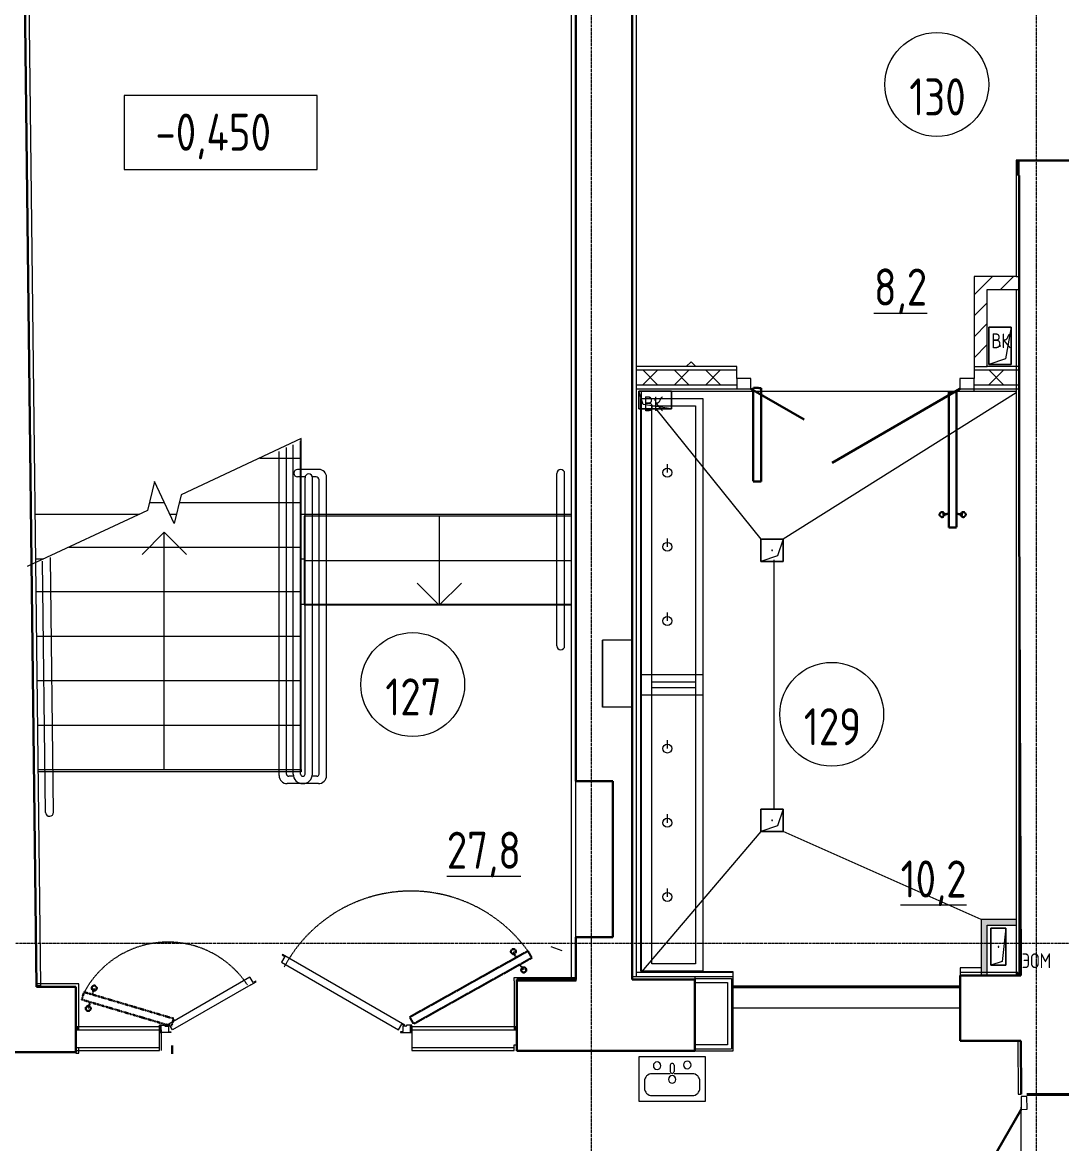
# Model space of a CAD drawing. Header units: millimetres. Extents: x 504091 to 2165846, y 135022 to 442887.
# Drawn here: x 747870 to 754876, y 281928 to 289485 of the extents above; entities that cross this region are included whole.
import ezdxf

# ---------------------------------------------------------------- set-up
doc = ezdxf.new("R2010")
doc.units = ezdxf.units.MM
for name, pattern in [('ADSK_Линия сетки', [25, 20, -2.5, 0, -2.5]), ('ADSK_Штриховая_ш3 п1_5', [4.5, 3, -1.5]), ('осеваяX2', [4, 2.5, -0.5, 0.5, -0.5])]:
    doc.linetypes.add(name, pattern=pattern)
for name, color, linetype, lineweight in [('Аннотация', 7, 'Continuous', 9), ('Двери', 7, 'Continuous', 20), ('Лестницы', 7, 'Continuous', 18), ('Марки помещений', 7, 'Continuous', 20), ('Обобщенные модели', 7, 'Continuous', 18), ('Оси', 165, 'осеваяX2', 13), ('отметки', 7, 'Continuous', 20), ('Перекрытие', 7, 'Continuous', 18), ('Сантехника', 7, 'Continuous', 18), ('Стены внутренние', 7, 'Continuous', 18), ('Стены несущие', 7, 'Continuous', 30), ('Стены отделка', 7, 'Continuous', 30), ('Стены перегородки', 7, 'Continuous', 30), ('Стены штриховка', 7, 'Continuous', 18), ('Стрелки вверх', 7, 'Continuous', 18)]:
    doc.layers.add(name, color=color, linetype=linetype, lineweight=lineweight)
doc.layers.add('Линии', color=7, linetype='Continuous', lineweight=9, true_color=0x00a600)
doc.layers.add('Линии разделители', color=4, linetype='ADSK_Штриховая_ш3 п1_5', lineweight=40, true_color=0x00ffff)
doc.styles.add('ГОСТ 2.304', font='CS_Gost2304.shx')
pattern_1 = [(45, (705858.08, 270333.52), (-70.71068, 70.71068), [])]

# ---------------------------------------------------------------- blocks, each defined once
blk = doc.blocks.new('Дверь-Alumark_двупольная с глухим окном_S70 - 1600х2100 алюм ост Д-26п EIW30-3635188-План 1-го этажа')
at = {"layer": 'Двери', "lineweight": 30}
for p, q in [((-580, 75), (281.7, 572.5)), ((830, 75), (470.6, 282.5))]:
    blk.add_line(p, q, dxfattribs=at)
at = {"layer": 'Двери'}
for p, q in [((-675, 75), (-675, 5)), ((-580, 75), (-675, 75)), ((-675, 5), (-580, 5)), ((-580, 5), (-580, 75)), ((830, 75), (830, 5)), ((925, 75), (830, 75)), ((830, 5), (925, 5)), ((925, 5), (925, 75))]:
    blk.add_line(p, q, dxfattribs=at)
blk = doc.blocks.new('АС_Дверь_Однопольная_Алюминиевая - 1000х2100 алюм ост с мат_плёнкой Д19л-6265749-План 1-го этажа')
at = {"layer": 'Двери'}
for p, q in [((-288, -180), (-375, -180)), ((-375, -180), (-375, -220)), ((-375, -220), (-288, -220)), ((-288, -220), (-288, -180)), ((625, -180), (538, -180)), ((538, -180), (538, -220)), ((538, -220), (625, -220)), ((625, -220), (625, -180))]:
    blk.add_line(p, q, dxfattribs=at)
at = {"layer": 'Двери', "lineweight": 30}
blk.add_line((-288, -220), (427.3, -633), dxfattribs=at)
blk = doc.blocks.new('GM_Отверстие прямоугольное _в плите_ - Отверстие-1433290-План 1-го этажа')
at = {"layer": 'Обобщенные модели'}
for p, q in [((-60, -110), (-60, 110)), ((-60, 110), (60, 110)), ((60, 110), (-60, 110)), ((-60, 110), (-60, -110)), ((-60, -110), (-30, 80)), ((-30, 80), (60, 110)), ((60, 110), (60, -110)), ((60, -110), (60, 110)), ((60, -110), (-60, -110)), ((-60, -110), (60, -110))]:
    blk.add_line(p, q, dxfattribs=at)
for start, end in [(360, 180), (180, 360), (60, 165), (300, 360), (195, 270)]:
    blk.add_arc((0, 0), 2.5, start, end, dxfattribs=at)
blk = doc.blocks.new('ADSK_Умывальник с 3 смесителемями - Умывальник-1755934-План 1-го этажа')
at = {"layer": 'Сантехника'}
for p, q in [((-1000, -420), (-1000, 0)), ((-1000, 0), (1000, 0)), ((1000, 0), (1000, -420)), ((-950, -370), (-950, -75)), ((-950, -75), (950, -75)), ((950, -75), (950, -370)), ((-500, -180), (-443, -180)), ((0, -180), (57, -180)), ((500, -180), (557, -180)), ((950, -370), (-950, -370)), ((1000, -420), (-1000, -420))]:
    blk.add_line(p, q, dxfattribs=at)
for centre in [(-500, -180), (0, -180), (500, -180)]:
    blk.add_circle(centre, 30, dxfattribs=at)
blk = doc.blocks.new('GM_Отверстие прямоугольное _в плите_ - Отверстие-V41-План 1-го этажа')
at = {"layer": 'Обобщенные модели'}
for p, q in [((-75, -125), (-75, 125)), ((-75, 125), (75, 125)), ((75, 125), (-75, 125)), ((-75, 125), (-75, -125)), ((-75, -125), (-37.5, 87.5)), ((-37.5, 87.5), (75, 125)), ((75, 125), (75, -125)), ((75, -125), (75, 125)), ((75, -125), (-75, -125)), ((-75, -125), (75, -125))]:
    blk.add_line(p, q, dxfattribs=at)
for start, end in [(360, 180), (180, 360), (60, 165), (300, 360), (195, 270)]:
    blk.add_arc((0, 0), 2.5, start, end, dxfattribs=at)
blk = doc.blocks.new('GM_Отверстие прямоугольное _в плите_ - Отверстие-3906246-План 1-го этажа')
at = {"layer": 'Обобщенные модели'}
for p, q in [((-50, -125), (-50, 125)), ((-50, 125), (50, 125)), ((50, 125), (-50, 125)), ((-50, 125), (-50, -125)), ((-50, -125), (-25, 100)), ((-25, 100), (50, 125)), ((50, 125), (50, -125)), ((50, -125), (50, 125)), ((50, -125), (-50, -125)), ((-50, -125), (50, -125))]:
    blk.add_line(p, q, dxfattribs=at)
for start, end in [(360, 180), (180, 360), (60, 165), (300, 360), (195, 270)]:
    blk.add_arc((0, 0), 2.5, start, end, dxfattribs=at)
blk = doc.blocks.new('GM_Отверстие прямоугольное _в плите_ - Отверстие-1400855-План 1-го этажа')
at = {"layer": 'Обобщенные модели'}
for p, q in [((-75, -75), (-75, 75)), ((-75, 75), (75, 75)), ((75, 75), (-75, 75)), ((-75, 75), (-75, -75)), ((-75, -75), (-37.5, 37.5)), ((-37.5, 37.5), (75, 75)), ((75, 75), (75, -75)), ((75, -75), (75, 75)), ((75, -75), (-75, -75)), ((-75, -75), (75, -75))]:
    blk.add_line(p, q, dxfattribs=at)
for start, end in [(360, 180), (180, 360), (60, 165), (300, 360), (195, 270)]:
    blk.add_arc((0, 0), 2.5, start, end, dxfattribs=at)
blk = doc.blocks.new('dver-dpo-230 _1_ - 1700х2300Н ост алюм EIWS15 Д-17л-6097120-План 1-го этажа')
at = {"layer": 'Двери'}
for p, q in [((-6.3, 468.6), (-28.8, 429.6)), ((-21.3, 482.5), (-23.6, 478.6)), ((-23.6, 478.6), (-6.3, 468.6)), ((804, 6), (-21.3, 482.5)), ((-28.8, 429.6), (761.9, -26.9)), ((-804, 6), (-241.1, 331)), ((-241.1, 331), (-238.8, 327.1)), ((-218.8, 292.5), (-238.8, 327.1)), ((-201.5, 302.5), (-218.8, 292.5)), ((-199, 298.1), (-201.5, 302.5)), ((-233.7, 278.1), (-761.9, -26.9)), ((-233.7, 278.1), (-199, 298.1)), ((-850, -44), (-850, 6)), ((-850, 6), (-813.8, 6)), ((-840, 6), (-850, 6)), ((-850, 6), (-850, -44)), ((-840, -44), (-840, 6)), ((-813.8, 6), (-813.8, 0.6)), ((-801.8, 2.1), (-804, 6)), ((-784.4, 12.1), (-801.8, 2.1)), ((-761.9, -26.9), (-784.4, 12.1)), ((761.9, -26.9), (784.4, 12.1)), ((784.4, 12.1), (801.7, 2.1)), ((801.7, 2.1), (804, 6)), ((813.8, 6), (813.8, 0.6)), ((850, 6), (813.8, 6)), ((850, 6), (840, 6)), ((840, 6), (840, -44)), ((850, -44), (850, 6)), ((850, -44), (850, 6)), ((-773.8, -44), (-850, -44)), ((-850, -44), (-840, -44)), ((-811.3, -2), (-790, -2)), ((-790, -2), (-790, -37.5)), ((-787.5, -40), (-773.8, -40)), ((-773.8, -40), (-773.8, -44)), ((773.8, -40), (773.8, -44)), ((787.5, -40), (773.8, -40)), ((773.8, -44), (850, -44)), ((790, -2), (790, -37.5)), ((811.3, -2), (790, -2)), ((840, -44), (850, -44))]:
    blk.add_line(p, q, dxfattribs=at)
for centre, radius, start, end in [((-811.3, 0.6), 2.52, 180, 270), ((811.3, 0.6), 2.52, 270, 0), ((-787.5, -37.5), 2.5, 180, 270), ((787.5, -37.5), 2.5, 270, 0)]:
    blk.add_arc(centre, radius, start, end, dxfattribs=at)
blk = doc.blocks.new('Sink - Kitchen _11_ - 450 x 300mm-1752990-План 1-го этажа')
at = {"layer": 'Сантехника'}
for p, q in [((240.7, 152.3), (-209.3, 152.3)), ((-209.3, 152.3), (-209.3, -147.7)), ((-209.3, 152.3), (-209.3, -147.7)), ((240.7, 152.3), (-209.3, 152.3)), ((240.7, -147.7), (240.7, 152.3)), ((240.7, -147.7), (240.7, 152.3)), ((3, 95.2), (3, 53.1)), ((28.4, 95.2), (28.4, 53.1)), ((3, 38), (-120.4, 38)), ((151.8, 38), (28.4, 38)), ((-171.2, -12.8), (-171.2, -58.8)), ((202.6, -58.8), (202.6, -12.8)), ((-209.3, -147.7), (240.7, -147.7)), ((-209.3, -147.7), (240.7, -147.7)), ((-120.4, -109.6), (151.8, -109.6))]:
    blk.add_line(p, q, dxfattribs=at)
for centre, radius, start, end in [((-85.9, 92.1), 25.4, 360, 180), ((-85.9, 92.1), 25.4, 180, 0), ((15.7, 95.2), 12.7, 360, 180), ((117.3, 97.3), 25.4, 360, 180), ((117.3, 97.3), 25.4, 180, 0), ((-120.4, -12.8), 50.8, 90, 180), ((15.7, 0), 25.4, 360, 180), ((15.7, 0), 25.4, 180, 0), ((15.7, 53.1), 12.7, 180, 0), ((151.8, -12.8), 50.8, 360, 90), ((-120.4, -58.8), 50.8, 180, 270), ((151.8, -58.8), 50.8, 270, 0)]:
    blk.add_arc(centre, radius, start, end, dxfattribs=at)
blk = doc.blocks.new('ADSK_ОбобщеннаяМодель_НишаПрямоугольная_вСтене - ADSK_ОбобщеннаяМодель_НишаПрямоугольная_вСтене-6070879-План 1-го этажа')
at = {"layer": 'Линии', "color": 7}
for p, q in [((350, 190), (-100, 190)), ((-100, 190), (350, 190)), ((-100, 190), (-100, -10)), ((-100, 190), (-100, -10)), ((350, 190), (350, -10)), ((350, 190), (350, -10)), ((-100, -10), (350, -10)), ((350, -10), (-100, -10))]:
    blk.add_line(p, q, dxfattribs=at)
blk = doc.blocks.new('ADSK_Марка_Помещение_ОдноЗначение - Номер-159740-План 1-го этажа')
at = {"layer": 'Марки помещений'}
blk.add_circle((0, 0), 3.5, dxfattribs=at)
blk = doc.blocks.new('Высотные отметки - Рамка-12095-План 1-го этажа')
at = {"layer": 'Аннотация', "lineweight": 20}
for p, q in [((-6.5, 0), (-6.5, 5)), ((-6.5, 5), (6.5, 5)), ((6.5, 5), (6.5, 0)), ((6.5, 0), (-6.5, 0))]:
    blk.add_line(p, q, dxfattribs=at)

msp = doc.modelspace()

# ---------------------------------------------------------------- hatches: boundary and pattern name
at = {"layer": 'Стены внутренние', "lineweight": 9, "true_color": 0x005b00}
h = msp.add_hatch(dxfattribs=at)
h.set_pattern_fill('FP_8', color=98, style=0, pattern_type=2)
h.set_pattern_definition(pattern_1)
h.paths.add_polyline_path([(754287.1461, 287165.4412), (754375.1461, 287165.4412), (754375.1461, 287773.4412), (754287.1461, 287773.4412), (754287.1461, 287409.2402)])
h = msp.add_hatch(dxfattribs=at)
h.set_pattern_fill('FP_8', color=98, style=0, pattern_type=2)
h.set_pattern_definition(pattern_1)
h.paths.add_polyline_path([(754375.1461, 287685.4412), (754591.1461, 287685.4412), (754591.1461, 287773.4412), (754375.1461, 287773.4412)])
at = {"layer": 'Стены внутренние', "lineweight": 9}
h = msp.add_hatch(dxfattribs=at)
h.set_pattern_fill('FP_6', color=256, style=0, pattern_type=2)
h.set_pattern_definition([(45, (705858.08, 270333.52), (-106.066, 106.066), []), (135, (705858.08, 270333.52), (-106.066, -106.066), [])])
h.paths.add_polyline_path([(754287.1461, 287040.4412), (754571.1461, 287040.4412), (754571.1461, 287140.4412), (754286.1461, 287140.4412), (754286.1461, 287040.4412)])
h.paths.add_polyline_path([(752011.2665, 287040.4412), (752686.1461, 287040.4412), (752686.1461, 287140.4412), (752011.2665, 287140.4412), (752011.2665, 287041.3494)])
h.paths.add_polyline_path([(754590.0377, 287040.4412), (754591.1461, 287041.0705), (754591.1461, 287140.4412), (754578.4688, 287140.4412), (754579.8124, 287040.4412)])
at = {"layer": 'Стены внутренние'}
for points in [[(754338.8137, 283060.4412), (754374.6086, 283060.4412), (754374.6086, 283439.4682), (754334.6086, 283439.4682), (754334.6086, 283060.4412)], [(754424.7, 283399.4682), (754571.1461, 283399.4682), (754571.1461, 283439.4682), (754374.6086, 283439.4682), (754374.6086, 283399.4682), (754406.5066, 283399.4682)]]:
    msp.add_hatch(color=256, dxfattribs=at).paths.add_polyline_path(points)

# ---------------------------------------------------------------- linework, layer by layer
at = {"layer": 'Аннотация', "lineweight": 9}
msp.add_line((751432.8803, 283257.0904), (751507.1728, 283230.2524), dxfattribs=at)
at = {"layer": 'Лестницы'}
for p, q in [((749750.6538, 286680.0525), (748940.1542, 286302.1104)), ((749750.6538, 286549.2831), (749750.6538, 286680.0525)), ((749470.2178, 286549.2831), (749750.6538, 286549.2831)), ((749470.2178, 286549.2831), (749750.6538, 286549.2831)), ((749750.6538, 286249.2831), (749750.6538, 286549.2831)), ((748760.8317, 286390.8937), (748713.5773, 286196.4558)), ((748892.8999, 286107.6725), (748760.8317, 286390.8937)), ((748940.1542, 286302.1104), (748892.8999, 286107.6725)), ((748713.5773, 286196.4558), (747903.0777, 285818.5136)), ((748726.4159, 286249.2831), (748826.8658, 286249.2831)), ((748726.4159, 286249.2831), (748826.8658, 286249.2831)), ((748927.3156, 286249.2831), (749750.6538, 286249.2831)), ((748927.3156, 286249.2831), (749750.6538, 286249.2831)), ((749750.6538, 285949.2831), (749750.6538, 286249.2831)), ((751571.2665, 286156.8425), (749770.6538, 286156.8425)), ((749770.6538, 286156.8425), (749770.6538, 285856.8425)), ((751571.2665, 286156.8425), (749770.6538, 286156.8425)), ((748183.5137, 285949.2831), (749750.6538, 285949.2831)), ((748183.5137, 285949.2831), (749750.6538, 285949.2831)), ((749750.6538, 285649.2831), (749750.6538, 285949.2831)), ((749770.6538, 285856.8425), (749770.6538, 285561.8425)), ((751571.2665, 285856.8425), (749770.6538, 285856.8425)), ((751571.2665, 285856.8425), (749770.6538, 285856.8425)), ((747963.6341, 285649.2831), (749750.6538, 285649.2831)), ((747963.6341, 285649.2831), (749750.6538, 285649.2831)), ((749750.6538, 285349.2831), (749750.6538, 285649.2831)), ((751571.2665, 285556.8425), (749770.6538, 285556.8425)), ((747967.2153, 285349.2831), (749750.6538, 285349.2831)), ((747967.2153, 285349.2831), (749750.6538, 285349.2831)), ((749750.6538, 285049.2831), (749750.6538, 285349.2831)), ((747970.7964, 285049.2831), (749750.6538, 285049.2831)), ((747970.7964, 285049.2831), (749750.6538, 285049.2831)), ((749750.6538, 284749.2831), (749750.6538, 285049.2831)), ((747974.3776, 284749.2831), (749750.6538, 284749.2831)), ((747974.3776, 284749.2831), (749750.6538, 284749.2831)), ((749750.6538, 284449.2831), (749750.6538, 284749.2831)), ((747977.9588, 284449.2831), (749750.6538, 284449.2831)), ((747977.9588, 284449.2831), (749750.6538, 284449.2831))]:
    msp.add_line(p, q, dxfattribs=at)
at = {"layer": 'Линии', "color": 7, "linetype": 'ADSK_Штриховая_ш3 п1_5', "lineweight": 30}
for p, q in [((752851.0932, 287021.0364), (752798.0932, 287021.7622)), ((752798.0932, 287021.7622), (752798.0932, 286390.9773)), ((752851.0932, 286390.9773), (752851.0932, 287021.0364)), ((754115.7962, 286081.0165), (754115.7962, 286994.1021)), ((754115.7962, 286994.1021), (754168.7962, 286994.1021)), ((754168.7962, 286994.1021), (754168.7962, 286081.7423)), ((752798.0932, 286390.9773), (752851.0932, 286390.9773)), ((754115.7962, 286173.4483), (754071.0917, 286168.3001)), ((754168.2947, 286173.4483), (754212.9992, 286168.3001)), ((754168.7962, 286081.7423), (754115.7962, 286081.0165)), ((750481.897, 282781.0107), (751278.1964, 283226.3282)), ((751304.6988, 283180.4245), (750507.766, 282734.7528)), ((751198.4011, 283181.1293), (751181.0743, 283222.6598)), ((751278.1964, 283226.3282), (751304.6988, 283180.4245)), ((751224.0253, 283135.3091), (751250.3385, 283098.8042)), ((748285.9393, 282949.5615), (748270.8767, 282898.7469)), ((748890.7139, 282770.2928), (748285.9393, 282949.5615)), ((748341.9462, 282932.9598), (748354.7352, 282976.1042)), ((748270.8767, 282898.7469), (748874.9555, 282719.6845)), ((748326.8836, 282882.1452), (748314.0947, 282839.0008)), ((748874.9555, 282719.6845), (748890.7139, 282770.2928)), ((750507.766, 282734.7528), (750481.897, 282781.0107)), ((748880.1409, 282589.6912), (748880.1409, 282534.1762))]:
    msp.add_line(p, q, dxfattribs=at)
at = {"layer": 'Линии', "color": 7, "lineweight": 18}
for p, q in [((749745.6538, 284419.2831), (749745.6538, 286664.2831)), ((749695.6538, 284419.2831), (749695.6538, 286639.2831)), ((749775.6538, 284419.2831), (749775.6538, 286416.8425)), ((749825.6538, 284419.2831), (749825.6538, 286416.8425))]:
    msp.add_line(p, q, dxfattribs=at)
at = {"layer": 'Линии', "color": 7}
for p, q in [((749600.6538, 284409.2831), (749600.6538, 286594.2831)), ((749650.6538, 284419.2831), (749650.6538, 286619.2831)), ((749870.6538, 286471.8425), (749725.6538, 286471.8425)), ((749776.1589, 286421.8425), (749725.6538, 286421.8425)), ((749850.6538, 286421.8425), (749825.1487, 286421.8425)), ((749920.6538, 284409.2831), (749920.6538, 286421.8425)), ((751472.677, 285283.6372), (751472.677, 286445.0478)), ((751526.2665, 285283.6372), (751526.2665, 286445.0478)), ((749870.6538, 284419.2831), (749870.6538, 286403.53)), ((748027.0682, 284160.758), (748006.8535, 285854.1704)), ((748080.6538, 284161.3976), (748060.1407, 285879.8083)), ((752936.8919, 285862.2511), (752936.8919, 284182.2511)), ((749697.4083, 284404.2831), (749665.6538, 284404.2831)), ((749855.6538, 284404.2831), (749823.8994, 284404.2831)), ((749865.6538, 284354.2831), (749655.6538, 284354.2831))]:
    msp.add_line(p, q, dxfattribs=at)
at = {"layer": 'Линии', "color": 7, "linetype": 'ADSK_Штриховая_ш3 п1_5', "lineweight": 30}
for centre in [(754071.0917, 286168.3001), (754212.9992, 286168.3001), (751181.0743, 283222.6598), (751250.3385, 283098.8042), (748354.7352, 282976.1042), (748314.0947, 282839.0008)]:
    msp.add_circle(centre, 17, dxfattribs=at)
at = {"layer": 'Линии', "color": 7}
for centre, radius, start, end in [((749725.6538, 286446.8425), 25, 90, 270), ((749800.6538, 286416.8425), 25, 0, 180), ((749850.6538, 286401.8425), 20, 0, 90), ((749870.6538, 286421.8425), 50, 0, 90), ((751499.4718, 286445.0478), 26.7947, 0, 180), ((751499.4718, 285283.6372), 26.7947, 180, 0), ((749655.6538, 284409.2831), 55, 180, 270), ((749665.6538, 284419.2831), 15, 180, 270), ((749760.6538, 284419.2831), 65, 180, 0), ((749760.6538, 284419.2831), 15, 180, 0), ((749855.6538, 284419.2831), 15, 270, 0), ((749865.6538, 284409.2831), 55, 270, 0), ((748053.861, 284161.0778), 26.7947, 180.68392106, 0.68392106)]:
    msp.add_arc(centre, radius, start, end, dxfattribs=at)
at = {"layer": 'Линии', "color": 7, "linetype": 'ADSK_Штриховая_ш3 п1_5'}
for centre, radius, start, end in [((750490.4315, 282660.1206), 970.0866, 35.7071027, 151.71676628), ((748851.8065, 282645.3163), 640.9423, 33.38098718, 151.706314)]:
    msp.add_arc(centre, radius, start, end, dxfattribs=at)
at = {"layer": 'Линии разделители', "color": 7}
msp.add_line((752663.0777, 282984.1762), (754193.0777, 282984.1762), dxfattribs=at)
at = {"layer": 'Оси', "linetype": 'ADSK_Линия сетки'}
for p, q in [((751707.643, 263323.4727), (751707.643, 314443.584)), ((754707.643, 263323.4727), (754707.643, 314443.584)), ((694211.5079, 283278.5198), (761862.9306, 283278.5198))]:
    msp.add_line(p, q, dxfattribs=at)
at = {"layer": 'отметки', "lineweight": 20}
msp.add_line((749085.8976, 288493.9617), (749206.8821, 288493.9617), dxfattribs=at)
at = {"layer": 'Перекрытие'}
for p, q in [((752378.5657, 287197.7838), (752346.2231, 287165.4412)), ((752410.9083, 287165.4412), (752378.5657, 287197.7838)), ((752044.2665, 287000.4412), (754571.1461, 287000.4412)), ((752044.2665, 283086.1912), (752044.2665, 287000.4412)), ((754571.1461, 286987.8984), (752999.4919, 286002.2511)), ((754287.1461, 287000.4412), (754287.1461, 287015.4412)), ((752141.0687, 286880.4412), (752849.4919, 286002.2511)), ((747957.3962, 286171.8425), (748660.7939, 286171.8425)), ((748862.9769, 286171.8425), (748908.4951, 286171.8425)), ((749750.6538, 286171.8425), (751571.2665, 286171.8425)), ((747961.0034, 285869.657), (748012.7549, 285869.657)), ((749750.6538, 285869.657), (749770.6538, 285869.657)), ((751571.2665, 285561.8425), (749750.6538, 285561.8425)), ((749750.6538, 284434.2831), (747978.1378, 284434.2831)), ((749750.6538, 284449.2831), (749750.6538, 284434.2831)), ((752849.4919, 284032.2511), (752044.2665, 283086.1912)), ((754334.6086, 283439.4682), (752999.4919, 284032.2511)), ((754193.0777, 283113.4412), (754193.0777, 283080.4412)), ((754334.6086, 283113.4412), (754193.0777, 283113.4412)), ((752011.2665, 283083.6715), (752663.0777, 283083.6715)), ((752663.0777, 283086.1912), (752044.2665, 283086.1912)), ((752663.0777, 283053.1912), (752663.0777, 283086.1912)), ((754193.0777, 283083.6715), (754334.6086, 283083.6715)), ((754374.6086, 283083.6715), (754571.2942, 283083.6715)), ((754591.1461, 283083.6715), (754600.6291, 283083.6715)), ((754193.0777, 282840.4412), (752663.0777, 282840.4412)), ((748805.0451, 282695.4564), (748806.5777, 282695.4564)), ((748806.5777, 282695.4564), (748806.5777, 282555.1823)), ((755049.6129, 282252.4922), (754643.161, 282252.4922)), ((754606.007, 281318.0958), (754603.3997, 282174.0918))]:
    msp.add_line(p, q, dxfattribs=at)
at = {"layer": 'Стены несущие'}
for p, q in [((747965.446, 282984.1762), (747876.0281, 290474.8378)), ((751601.2665, 290476.2483), (751601.2665, 284370.4564)), ((751981.2665, 283033.1912), (751981.2665, 290487.4445)), ((755023.9652, 288555.081), (754583.9672, 288553.7407)), ((754583.9672, 288553.7407), (754584.2718, 288453.7412)), ((754584.2718, 288453.7412), (754591.1461, 288453.7621)), ((754591.1461, 287773.4412), (754591.1461, 288453.7621)), ((754591.1461, 288453.7621), (754591.1461, 286196.9121)), ((754591.1461, 286196.9121), (754600.6998, 283060.4412)), ((751601.2665, 284370.4564), (751851.2665, 284370.4564)), ((751851.2665, 284370.4564), (751851.2665, 283320.4564)), ((751851.2665, 283320.4564), (751601.2665, 283320.4564)), ((751601.2665, 283320.4564), (751601.2665, 283033.1912)), ((751601.2665, 283033.1912), (751203.0777, 283033.1912)), ((751203.0777, 283033.1912), (751203.0777, 282553.1912)), ((752403.0777, 283033.1912), (751981.2665, 283033.1912)), ((752403.0777, 282553.1912), (752403.0777, 283033.1912)), ((754600.6998, 283060.4412), (754193.0777, 283060.4412)), ((754193.0777, 283060.4412), (754193.0777, 282620.4412)), ((748230.1409, 282984.1762), (747965.446, 282984.1762)), ((748230.1409, 282544.1762), (748230.1409, 282984.1762)), ((754193.0777, 282620.4412), (754602.0401, 282620.4412)), ((754602.0401, 282620.4412), (754603.1347, 282261.0914)), ((747727.1634, 282544.1762), (748230.1409, 282544.1762)), ((751203.0777, 282553.1912), (752403.0777, 282553.1912)), ((754643.1345, 282261.2132), (755043.1326, 282262.4316))]:
    msp.add_line(p, q, dxfattribs=at)
at = {"layer": 'Стены отделка', "lineweight": 9}
for p, q in [((747995.3245, 282994.5343), (747906.279, 290454.0029)), ((751571.2665, 283044.5805), (751571.2665, 290470.3706)), ((752011.2665, 283053.1912), (752011.2665, 290467.4445)), ((754571.1461, 288556.1913), (754571.1461, 287773.4412)), ((754583.9597, 288556.1913), (754571.1461, 288556.1913)), ((754583.9672, 288553.7407), (754583.9597, 288556.1913)), ((754583.9672, 288553.7407), (754583.9672, 288553.7407)), ((754591.1461, 288453.7621), (754591.1461, 288553.7626)), ((754287.1461, 287773.4412), (754287.1461, 287165.4412)), ((754571.1461, 287773.4412), (754287.1461, 287773.4412)), ((754375.1461, 287165.4412), (754375.1461, 287685.4412)), ((754375.1461, 287685.4412), (754571.1461, 287685.4412)), ((754571.1461, 287685.4412), (754571.1461, 283060.4412)), ((752686.1461, 287165.4412), (752011.2665, 287165.4412)), ((752686.1461, 287085.4412), (752686.1461, 287165.4412)), ((754287.1461, 287165.4412), (754286.1461, 287165.4412)), ((754286.1461, 287165.4412), (754286.1461, 287085.4412)), ((754593.0777, 287165.4412), (754375.1461, 287165.4412)), ((754593.0777, 287015.4412), (754593.0777, 287165.4412)), ((752011.2665, 287015.4412), (752686.1461, 287015.4412)), ((754286.1461, 287015.4412), (754593.0777, 287015.4412)), ((754591.1461, 283060.4412), (754591.1461, 286196.9121)), ((751601.2665, 283320.4564), (751601.2665, 284370.4564)), ((754334.6086, 283439.4682), (754334.6086, 283060.4412)), ((754571.1461, 283439.4682), (754334.6086, 283439.4682)), ((754374.6086, 283060.4412), (754374.6086, 283399.4682)), ((754374.6086, 283399.4682), (754571.1461, 283399.4682)), ((751602.8809, 283044.5805), (751182.8809, 283044.5805)), ((751182.8809, 283044.5805), (751182.8809, 283024.5805)), ((751182.8809, 283024.5805), (751186.0451, 283024.5805)), ((751186.0451, 283024.5805), (751186.0451, 282695.1823)), ((751206.0451, 282695.1823), (751206.0451, 283024.5805)), ((751206.0451, 283024.5805), (751602.8809, 283024.5805)), ((751602.8809, 283024.5805), (751602.8809, 283044.5805)), ((752663.0777, 283053.1912), (751981.2665, 283053.1912)), ((752403.0777, 283053.1912), (752403.0777, 283033.1912)), ((752663.0777, 282553.1912), (752663.0777, 283053.1912)), ((754581.7365, 283080.4412), (754193.0777, 283080.4412)), ((754193.0777, 283080.4412), (754193.0777, 283060.4412)), ((754581.7365, 283060.4412), (754581.7365, 283080.4412)), ((747965.3266, 282994.1762), (747995.3245, 282994.5343)), ((748250.1409, 283004.1762), (747965.446, 283004.1762)), ((747965.446, 283004.1762), (747965.446, 282984.1762)), ((748250.1409, 282695.1823), (748250.1409, 283004.1762)), ((752403.0777, 283013.1912), (752623.0777, 283013.1912)), ((752623.0777, 283013.1912), (752623.0777, 282593.1912)), ((748795.0451, 282715.1823), (748240.1409, 282715.1823)), ((748240.1409, 282715.1823), (748240.1409, 282695.1823)), ((748795.0451, 282695.1823), (748795.0451, 282715.1823)), ((751196.0451, 282715.1823), (750495.0451, 282715.1823)), ((750495.0451, 282715.1823), (750495.0451, 282695.1823)), ((751196.0451, 282695.1823), (751196.0451, 282715.1823)), ((748250.1409, 282538.1762), (748250.1409, 282575.1823)), ((748795.0451, 282555.1823), (748795.0451, 282575.1823)), ((750495.0451, 282575.1823), (750495.0451, 282555.1823)), ((751186.0451, 282593.1912), (751206.0451, 282593.1912)), ((751186.0451, 282555.1823), (751186.0451, 282575.1823)), ((752623.0777, 282593.1912), (752403.0777, 282593.1912)), ((754602.0736, 282620.516), (754582.0737, 282620.4552)), ((754582.0737, 282620.4552), (754583.1649, 282261.0306)), ((754603.1648, 282261.0915), (754602.0736, 282620.516)), ((748230.1409, 282555.1823), (748795.0451, 282555.1823)), ((748230.1409, 282544.1762), (748230.1409, 282538.1762)), ((748230.1409, 282538.1762), (748250.1409, 282538.1762)), ((750495.0451, 282555.1823), (751186.0451, 282555.1823)), ((752403.0777, 282553.1912), (752663.0777, 282553.1912)), ((754583.1649, 282261.0306), (754603.1347, 282261.0914))]:
    msp.add_line(p, q, dxfattribs=at)
at = {"layer": 'Стены перегородки', "lineweight": 18}
for p, q in [((748230.1409, 282695.1823), (748795.0451, 282695.1823)), ((748795.0451, 282575.1823), (748795.0451, 282695.1823)), ((750495.0451, 282695.1823), (750495.0451, 282575.1823)), ((750495.0451, 282695.1823), (751206.0451, 282695.1823)), ((751206.0451, 282593.1912), (751206.0451, 282695.1823)), ((748230.1409, 282575.1823), (748795.0451, 282575.1823)), ((750495.0451, 282575.1823), (751186.0451, 282575.1823)), ((751186.0451, 282575.1823), (751186.0451, 282593.1912))]:
    msp.add_line(p, q, dxfattribs=at)
at = {"layer": 'Стены штриховка'}
for p, q in [((754571.1461, 287773.4412), (754591.1461, 287773.4412)), ((754571.1461, 287685.4412), (754591.1461, 287685.4412)), ((752686.1461, 287140.4412), (752011.2665, 287140.4412)), ((754593.0777, 287140.4412), (754286.1461, 287140.4412)), ((754287.1461, 287165.4412), (754375.1461, 287165.4412)), ((752686.1461, 287040.4412), (752011.2665, 287040.4412)), ((754593.0777, 287040.4412), (754286.1461, 287040.4412)), ((752403.0777, 283040.1912), (752650.0777, 283040.1912)), ((752650.0777, 283040.1912), (752650.0777, 282566.1912)), ((752403.0777, 282566.1912), (752650.0777, 282566.1912))]:
    msp.add_line(p, q, dxfattribs=at)
at = {"layer": 'Стрелки вверх'}
for p, q in [((750680.9602, 286156.8425), (750680.9602, 285856.8425)), ((748826.8658, 286049.2831), (748676.8658, 285899.2831)), ((748826.8658, 285949.2831), (748826.8658, 286049.2831)), ((748826.8658, 286049.2831), (748976.8658, 285899.2831)), ((748826.8658, 285649.2831), (748826.8658, 285949.2831)), ((750680.9602, 285856.8425), (750680.9602, 285561.8425)), ((750680.9602, 285556.8425), (750530.9602, 285706.8425)), ((750680.9602, 285556.8425), (750830.9602, 285706.8425)), ((748826.8658, 285349.2831), (748826.8658, 285649.2831)), ((748826.8658, 285049.2831), (748826.8658, 285349.2831)), ((748826.8658, 284749.2831), (748826.8658, 285049.2831)), ((748826.8658, 284449.2831), (748826.8658, 284749.2831))]:
    msp.add_line(p, q, dxfattribs=at)

# ---------------------------------------------------------------- block references
at = {"layer": 'Двери'}
for name, p, rotation in [('Дверь-Alumark_двупольная с глухим окном_S70 - 1600х2100 алюм ост Д-26п EIW30-3635188-План 1-го этажа', (753611.1461, 287090.4412), 180), ('АС_Дверь_Однопольная_Алюминиевая - 1000х2100 алюм ост с мат_плёнкой Д19л-6265749-План 1-го этажа', (754824.3216, 281871.7633), 270.1745227978509)]:
    msp.add_blockref(name, p, dxfattribs=dict(at, rotation=rotation))
msp.add_blockref('dver-dpo-230 _1_ - 1700х2300Н ост алюм EIWS15 Д-17л-6097120-План 1-го этажа', (749645.0451, 282721.1823), dxfattribs=at)
at = {"layer": 'Линии', "color": 7, "rotation": 269.9999999999999}
msp.add_blockref('ADSK_ОбобщеннаяМодель_НишаПрямоугольная_вСтене - ADSK_ОбобщеннаяМодель_НишаПрямоугольная_вСтене-6070879-План 1-го этажа', (751791.2665, 285220.4564), dxfattribs=at)
at = {"layer": 'Марки помещений', "xscale": 99.99999999999993, "yscale": 99.99999999999993, "zscale": 99.99999999999993}
for p in [(754035.0234, 289067.1553), (750501.8866, 285022.4284), (753326.8503, 284821.7487)]:
    msp.add_blockref('ADSK_Марка_Помещение_ОдноЗначение - Номер-159740-План 1-го этажа', p, dxfattribs=at)
at = {"layer": 'Обобщенные модели'}
for name, p, rotation in [('GM_Отверстие прямоугольное _в плите_ - Отверстие-V41-План 1-го этажа', (754461.1461, 287305.4412), 180), ('GM_Отверстие прямоугольное _в плите_ - Отверстие-1433290-План 1-го этажа', (752136.2665, 286940.4412), 89.99999999999955), ('GM_Отверстие прямоугольное _в плите_ - Отверстие-1400855-План 1-го этажа', (752924.4919, 285927.2511), 180), ('GM_Отверстие прямоугольное _в плите_ - Отверстие-1400855-План 1-го этажа', (752924.4919, 284107.2511), 180), ('GM_Отверстие прямоугольное _в плите_ - Отверстие-3906246-План 1-го этажа', (754450.5626, 283254.9588), 180)]:
    msp.add_blockref(name, p, dxfattribs=dict(at, rotation=rotation))
at = {"layer": 'отметки', "lineweight": 20, "extrusion": (0, 0, -1), "xscale": 99.99999999999993, "yscale": 99.99999999999993, "zscale": 99.99999999999993}
msp.add_blockref('Высотные отметки - Рамка-12095-План 1-го этажа', (-749206.8821, 288493.9617), dxfattribs=at)
at = {"layer": 'Сантехника', "rotation": 89.99999999999945}
for p in [(752038.7665, 285950.9183), (752038.7665, 284090.9183)]:
    msp.add_blockref('ADSK_Умывальник с 3 смесителемями - Умывальник-1755934-План 1-го этажа', p, dxfattribs=at)
at = {"layer": 'Сантехника'}
msp.add_blockref('Sink - Kitchen _11_ - 450 x 300mm-1752990-План 1-го этажа', (752235.3884, 282361.1458), dxfattribs=at)

# ---------------------------------------------------------------- texts
at = {"layer": 'Аннотация', "color": 251, "lineweight": 9, "true_color": 0x4b4b4b, "char_height": 100, "attachment_point": 1, "line_spacing_factor": 1.022766, "style": 'ГОСТ 2.304'}
for s, insert, width in [('\\pt360,720,1080,1440,1800,2160,2520,2880,3240,3600,3960,4320,4680,5040,5400,5760,6120,6480,6840,7200,7560,7920,8280,8640,9000,9360,9720,10080,10440,10800,11160,11520;ВК', (754402.9794, 287389.5258), 156.348), ('\\pt360,720,1080,1440,1800,2160,2520,2880,3240,3600,3960,4320,4680,5040,5400,5760,6120,6480,6840,7200,7560,7920,8280,8640,9000,9360,9720,10080,10440,10800,11160,11520;ВК', (752059.0841, 286964.9769), 156.348), ('\\pt360,720,1080,1440,1800,2160,2520,2880,3240,3600,3960,4320,4680,5040,5400,5760,6120,6480,6840,7200,7560,7920,8280,8640,9000,9360,9720,10080,10440,10800,11160,11520;ЭОМ', (754607.132, 283210.6788), 240.885)]:
    msp.add_mtext(s, dxfattribs=dict(at, insert=insert, width=width))
at = {"layer": 'Марки помещений', "lineweight": 9, "char_height": 250, "attachment_point": 5, "line_spacing_factor": 1.022766, "style": 'ГОСТ 2.304'}
for s, insert, width in [('\\pt450,900,1350,1800,2250,2700,3150,3600,4050,4500,4950,5400,5850,6300,6750,7200,7650,8100,8550,9000,9450,9900,10350,10800,11250,11700,12150,12600,13050,13500,13950,14400;130', (754039.9662, 288983.5735), 441), ('\\pt450,900,1350,1800,2250,2700,3150,3600,4050,4500,4950,5400,5850,6300,6750,7200,7650,8100,8550,9000,9450,9900,10350,10800,11250,11700,12150,12600,13050,13500,13950,14400;{\\L8,2}', (753790.9037, 287672.6146), 405), ('\\pt450,900,1350,1800,2250,2700,3150,3600,4050,4500,4950,5400,5850,6300,6750,7200,7650,8100,8550,9000,9450,9900,10350,10800,11250,11700,12150,12600,13050,13500,13950,14400;127', (750506.8293, 284938.8467), 441), ('\\pt450,900,1350,1800,2250,2700,3150,3600,4050,4500,4950,5400,5850,6300,6750,7200,7650,8100,8550,9000,9450,9900,10350,10800,11250,11700,12150,12600,13050,13500,13950,14400;129', (753331.793, 284738.1669), 441), ('\\pt450,900,1350,1800,2250,2700,3150,3600,4050,4500,4950,5400,5850,6300,6750,7200,7650,8100,8550,9000,9450,9900,10350,10800,11250,11700,12150,12600,13050,13500,13950,14400;{\\L27,8}', (750981.1352, 283876.2682), 566.1), ('\\pt450,900,1350,1800,2250,2700,3150,3600,4050,4500,4950,5400,5850,6300,6750,7200,7650,8100,8550,9000,9450,9900,10350,10800,11250,11700,12150,12600,13050,13500,13950,14400;{\\L10,2}', (754013.8173, 283682.6609), 518.4)]:
    msp.add_mtext(s, dxfattribs=dict(at, insert=insert, width=width))
at = {"layer": 'отметки', "lineweight": 20, "insert": (748766.892, 288870.6687), "char_height": 250, "width": 1055.976244, "attachment_point": 1, "line_spacing_factor": 1.022761, "style": 'ГОСТ 2.304'}
msp.add_mtext('-0,450', dxfattribs=at)

doc.saveas('drawing.dxf')
